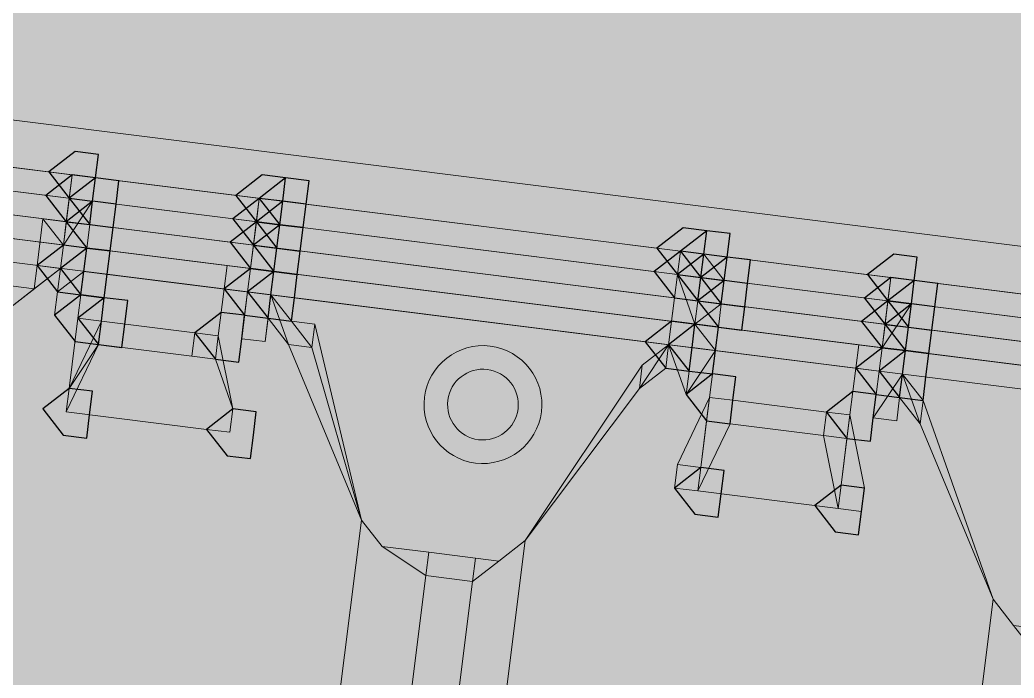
# Model space of a CAD drawing. Header units: metres. Extents: x -4 to 509425, y 7549 to 4732445.
# Drawn here: x 476013.2183 to 476013.5753, y 4719711.1728 to 4719711.4092 of the extents above; entities that cross this region are included whole.
import ezdxf

# ---------------------------------------------------------------- set-up
doc = ezdxf.new("R2010")
doc.units = ezdxf.units.M
doc.header["$LTSCALE"] = 0.01
doc.header["$MEASUREMENT"] = 0
doc.layers.get('0').update_dxf_attribs({"lineweight": 0})
doc.layers.add('_SUBESTACIÓN', color=1, linetype='Continuous')
doc.layers.add('SUBESTACION LA VID', color=253, linetype='Continuous')

# ---------------------------------------------------------------- blocks, each defined once
blk = doc.blocks.new('A$Cfff6051d')
at = {"layer": 'SUBESTACION LA VID', "transparency": 33554687}
h = blk.add_hatch(color=256, dxfattribs=at)
h.dxf.hatch_style = 2
h.paths.add_polyline_path([(476013.24545, 4719711.3525), (476013.2465, 4719711.3609), (476013.2381, 4719711.36195), (476013.22865, 4719711.35461), (476013.23599, 4719711.34515), (476013.24439, 4719711.3441)])
h = blk.add_hatch(color=256, dxfattribs=at)
h.dxf.hatch_style = 2
h.paths.add_polyline_path([(476013.24545, 4719711.3525), (476013.2465, 4719711.3609), (476013.2381, 4719711.36195), (476013.22865, 4719711.35461), (476013.23599, 4719711.34515), (476013.24439, 4719711.3441)])
h = blk.add_hatch(color=256, dxfattribs=at)
h.dxf.hatch_style = 2
h.paths.add_polyline_path([(476013.24545, 4719711.3525), (476013.2465, 4719711.3609), (476013.2381, 4719711.36195), (476013.22865, 4719711.35461), (476013.23599, 4719711.34515), (476013.24439, 4719711.3441)])
h = blk.add_hatch(color=256, dxfattribs=at)
h.dxf.hatch_style = 2
h.paths.add_polyline_path([(476013.24439, 4719711.3441), (476013.24545, 4719711.3525), (476013.23705, 4719711.35355), (476013.22759, 4719711.3462), (476013.23494, 4719711.33675), (476013.24334, 4719711.3357)])
h = blk.add_hatch(color=256, dxfattribs=at)
h.dxf.hatch_style = 2
h.paths.add_polyline_path([(476013.24439, 4719711.3441), (476013.24545, 4719711.3525), (476013.23705, 4719711.35355), (476013.22759, 4719711.3462), (476013.23494, 4719711.33675), (476013.24334, 4719711.3357)])
h = blk.add_hatch(color=256, dxfattribs=at)
h.dxf.hatch_style = 2
h.paths.add_polyline_path([(476013.24439, 4719711.3441), (476013.24545, 4719711.3525), (476013.23705, 4719711.35355), (476013.22759, 4719711.3462), (476013.23494, 4719711.33675), (476013.24334, 4719711.3357)])
h = blk.add_hatch(color=256, dxfattribs=at)
h.dxf.hatch_style = 2
h.paths.add_polyline_path([(476013.25279, 4719711.34305), (476013.25385, 4719711.35145), (476013.24545, 4719711.3525), (476013.23599, 4719711.34515), (476013.24334, 4719711.3357), (476013.25174, 4719711.33465)])
h = blk.add_hatch(color=256, dxfattribs=at)
h.dxf.hatch_style = 2
h.paths.add_polyline_path([(476013.25279, 4719711.34305), (476013.25385, 4719711.35145), (476013.24545, 4719711.3525), (476013.23599, 4719711.34515), (476013.24334, 4719711.3357), (476013.25174, 4719711.33465)])
h = blk.add_hatch(color=256, dxfattribs=at)
h.dxf.hatch_style = 2
h.paths.add_polyline_path([(476013.25279, 4719711.34305), (476013.25385, 4719711.35145), (476013.24545, 4719711.3525), (476013.23599, 4719711.34515), (476013.24334, 4719711.3357), (476013.25174, 4719711.33465)])
h = blk.add_hatch(color=256, dxfattribs=at)
h.dxf.hatch_style = 2
h.paths.add_polyline_path([(476013.31265, 4719711.34408), (476013.3137, 4719711.35248), (476013.3053, 4719711.35353), (476013.29585, 4719711.34618), (476013.30319, 4719711.33673), (476013.31159, 4719711.33567)])
h = blk.add_hatch(color=256, dxfattribs=at)
h.dxf.hatch_style = 2
h.paths.add_polyline_path([(476013.31265, 4719711.34408), (476013.3137, 4719711.35248), (476013.3053, 4719711.35353), (476013.29585, 4719711.34618), (476013.30319, 4719711.33673), (476013.31159, 4719711.33567)])
h = blk.add_hatch(color=256, dxfattribs=at)
h.dxf.hatch_style = 2
h.paths.add_polyline_path([(476013.32105, 4719711.34302), (476013.3221, 4719711.35142), (476013.3137, 4719711.35248), (476013.30425, 4719711.34513), (476013.31159, 4719711.33567), (476013.31999, 4719711.33462)])
h = blk.add_hatch(color=256, dxfattribs=at)
h.dxf.hatch_style = 2
h.paths.add_polyline_path([(476013.25174, 4719711.33465), (476013.25279, 4719711.34305), (476013.24439, 4719711.3441), (476013.23494, 4719711.33675), (476013.24229, 4719711.3273), (476013.25069, 4719711.32625)])
h = blk.add_hatch(color=256, dxfattribs=at)
h.dxf.hatch_style = 2
h.paths.add_polyline_path([(476013.31159, 4719711.33567), (476013.31265, 4719711.34408), (476013.30425, 4719711.34513), (476013.29479, 4719711.33778), (476013.30214, 4719711.32833), (476013.31054, 4719711.32727)])
h = blk.add_hatch(color=256, dxfattribs=at)
h.dxf.hatch_style = 2
h.paths.add_polyline_path([(476013.31159, 4719711.33567), (476013.31265, 4719711.34408), (476013.30425, 4719711.34513), (476013.29479, 4719711.33778), (476013.30214, 4719711.32833), (476013.31054, 4719711.32727)])
h = blk.add_hatch(color=256, dxfattribs=at)
h.dxf.hatch_style = 2
h.paths.add_polyline_path([(476013.31159, 4719711.33567), (476013.31265, 4719711.34408), (476013.30425, 4719711.34513), (476013.29479, 4719711.33778), (476013.30214, 4719711.32833), (476013.31054, 4719711.32727)])
h = blk.add_hatch(color=256, dxfattribs=at)
h.dxf.hatch_style = 2
h.paths.add_polyline_path([(476013.31999, 4719711.33462), (476013.32105, 4719711.34302), (476013.31265, 4719711.34408), (476013.30319, 4719711.33673), (476013.31054, 4719711.32727), (476013.31894, 4719711.32622)])
h = blk.add_hatch(color=256, dxfattribs=at)
h.dxf.hatch_style = 2
h.paths.add_polyline_path([(476013.31999, 4719711.33462), (476013.32105, 4719711.34302), (476013.31265, 4719711.34408), (476013.30319, 4719711.33673), (476013.31054, 4719711.32727), (476013.31894, 4719711.32622)])
h = blk.add_hatch(color=256, dxfattribs=at)
h.dxf.hatch_style = 2
h.paths.add_polyline_path([(476013.31999, 4719711.33462), (476013.32105, 4719711.34302), (476013.31265, 4719711.34408), (476013.30319, 4719711.33673), (476013.31054, 4719711.32727), (476013.31894, 4719711.32622)])
h = blk.add_hatch(color=256, dxfattribs=at)
h.dxf.hatch_style = 2
h.paths.add_polyline_path([(476013.31054, 4719711.32727), (476013.31159, 4719711.33567), (476013.30319, 4719711.33673), (476013.29374, 4719711.32938), (476013.30109, 4719711.31993), (476013.30949, 4719711.31887)])
h = blk.add_hatch(color=256, dxfattribs=at)
h.dxf.hatch_style = 2
h.paths.add_polyline_path([(476013.31894, 4719711.32622), (476013.31999, 4719711.33462), (476013.31159, 4719711.33567), (476013.30214, 4719711.32833), (476013.30949, 4719711.31887), (476013.31789, 4719711.31782)])
h = blk.add_hatch(color=256, dxfattribs=at)
h.dxf.hatch_style = 2
h.paths.add_polyline_path([(476013.46385, 4719711.32512), (476013.46491, 4719711.33352), (476013.45651, 4719711.33457), (476013.44705, 4719711.32722), (476013.4544, 4719711.31777), (476013.4628, 4719711.31672)])
h = blk.add_hatch(color=256, dxfattribs=at)
h.dxf.hatch_style = 2
h.paths.add_polyline_path([(476013.47225, 4719711.32407), (476013.47331, 4719711.33247), (476013.46491, 4719711.33352), (476013.45545, 4719711.32617), (476013.4628, 4719711.31672), (476013.4712, 4719711.31566)])
h = blk.add_hatch(color=256, dxfattribs=at)
h.dxf.hatch_style = 2
h.paths.add_polyline_path([(476013.47225, 4719711.32407), (476013.47331, 4719711.33247), (476013.46491, 4719711.33352), (476013.45545, 4719711.32617), (476013.4628, 4719711.31672), (476013.4712, 4719711.31566)])
h = blk.add_hatch(color=256, dxfattribs=at)
h.dxf.hatch_style = 2
h.paths.add_polyline_path([(476013.24123, 4719711.3189), (476013.24229, 4719711.3273), (476013.23389, 4719711.32835), (476013.22443, 4719711.321), (476013.23178, 4719711.31155), (476013.24018, 4719711.3105)])
h = blk.add_hatch(color=256, dxfattribs=at)
h.dxf.hatch_style = 2
h.paths.add_polyline_path([(476013.24963, 4719711.31785), (476013.25069, 4719711.32625), (476013.24229, 4719711.3273), (476013.23283, 4719711.31995), (476013.24018, 4719711.3105), (476013.24858, 4719711.30945)])
h = blk.add_hatch(color=256, dxfattribs=at)
h.dxf.hatch_style = 2
h.paths.add_polyline_path([(476013.4628, 4719711.31672), (476013.46385, 4719711.32512), (476013.45545, 4719711.32617), (476013.446, 4719711.31882), (476013.45335, 4719711.30937), (476013.46175, 4719711.30832)])
h = blk.add_hatch(color=256, dxfattribs=at)
h.dxf.hatch_style = 2
h.paths.add_polyline_path([(476013.4628, 4719711.31672), (476013.46385, 4719711.32512), (476013.45545, 4719711.32617), (476013.446, 4719711.31882), (476013.45335, 4719711.30937), (476013.46175, 4719711.30832)])
h = blk.add_hatch(color=256, dxfattribs=at)
h.dxf.hatch_style = 2
h.paths.add_polyline_path([(476013.4628, 4719711.31672), (476013.46385, 4719711.32512), (476013.45545, 4719711.32617), (476013.446, 4719711.31882), (476013.45335, 4719711.30937), (476013.46175, 4719711.30832)])
h = blk.add_hatch(color=256, dxfattribs=at)
h.dxf.hatch_style = 2
h.paths.add_polyline_path([(476013.4712, 4719711.31566), (476013.47225, 4719711.32407), (476013.46385, 4719711.32512), (476013.4544, 4719711.31777), (476013.46175, 4719711.30832), (476013.47015, 4719711.30726)])
h = blk.add_hatch(color=256, dxfattribs=at)
h.dxf.hatch_style = 2
h.paths.add_polyline_path([(476013.4712, 4719711.31566), (476013.47225, 4719711.32407), (476013.46385, 4719711.32512), (476013.4544, 4719711.31777), (476013.46175, 4719711.30832), (476013.47015, 4719711.30726)])
h = blk.add_hatch(color=256, dxfattribs=at)
h.dxf.hatch_style = 2
h.paths.add_polyline_path([(476013.4796, 4719711.31461), (476013.48065, 4719711.32301), (476013.47225, 4719711.32407), (476013.4628, 4719711.31672), (476013.47015, 4719711.30726), (476013.47855, 4719711.30621)])
h = blk.add_hatch(color=256, dxfattribs=at)
h.dxf.hatch_style = 2
h.paths.add_polyline_path([(476013.53946, 4719711.31564), (476013.54051, 4719711.32404), (476013.53211, 4719711.32509), (476013.52265, 4719711.31775), (476013.53, 4719711.30829), (476013.53841, 4719711.30724)])
h = blk.add_hatch(color=256, dxfattribs=at)
h.dxf.hatch_style = 2
h.paths.add_polyline_path([(476013.53946, 4719711.31564), (476013.54051, 4719711.32404), (476013.53211, 4719711.32509), (476013.52265, 4719711.31775), (476013.53, 4719711.30829), (476013.53841, 4719711.30724)])
h = blk.add_hatch(color=256, dxfattribs=at)
h.dxf.hatch_style = 2
h.paths.add_polyline_path([(476013.53946, 4719711.31564), (476013.54051, 4719711.32404), (476013.53211, 4719711.32509), (476013.52265, 4719711.31775), (476013.53, 4719711.30829), (476013.53841, 4719711.30724)])
h = blk.add_hatch(color=256, dxfattribs=at)
h.dxf.hatch_style = 2
h.paths.add_polyline_path([(476013.30843, 4719711.31047), (476013.30949, 4719711.31887), (476013.30109, 4719711.31993), (476013.29163, 4719711.31258), (476013.29898, 4719711.30313), (476013.30738, 4719711.30207)])
h = blk.add_hatch(color=256, dxfattribs=at)
h.dxf.hatch_style = 2
h.paths.add_polyline_path([(476013.31683, 4719711.30942), (476013.31789, 4719711.31782), (476013.30949, 4719711.31887), (476013.30003, 4719711.31153), (476013.30738, 4719711.30207), (476013.31578, 4719711.30102)])
h = blk.add_hatch(color=256, dxfattribs=at)
h.dxf.hatch_style = 2
h.paths.add_polyline_path([(476013.47855, 4719711.30621), (476013.4796, 4719711.31461), (476013.4712, 4719711.31566), (476013.46175, 4719711.30832), (476013.46909, 4719711.29886), (476013.47749, 4719711.29781)])
h = blk.add_hatch(color=256, dxfattribs=at)
h.dxf.hatch_style = 2
h.paths.add_polyline_path([(476013.53841, 4719711.30724), (476013.53946, 4719711.31564), (476013.53105, 4719711.31669), (476013.5216, 4719711.30934), (476013.52895, 4719711.29989), (476013.53735, 4719711.29884)])
h = blk.add_hatch(color=256, dxfattribs=at)
h.dxf.hatch_style = 2
h.paths.add_polyline_path([(476013.53841, 4719711.30724), (476013.53946, 4719711.31564), (476013.53105, 4719711.31669), (476013.5216, 4719711.30934), (476013.52895, 4719711.29989), (476013.53735, 4719711.29884)])
h = blk.add_hatch(color=256, dxfattribs=at)
h.dxf.hatch_style = 2
h.paths.add_polyline_path([(476013.53841, 4719711.30724), (476013.53946, 4719711.31564), (476013.53105, 4719711.31669), (476013.5216, 4719711.30934), (476013.52895, 4719711.29989), (476013.53735, 4719711.29884)])
h = blk.add_hatch(color=256, dxfattribs=at)
h.dxf.hatch_style = 2
h.paths.add_polyline_path([(476013.54681, 4719711.30619), (476013.54786, 4719711.31459), (476013.53946, 4719711.31564), (476013.53, 4719711.30829), (476013.53735, 4719711.29884), (476013.54575, 4719711.29779)])
h = blk.add_hatch(color=256, dxfattribs=at)
h.dxf.hatch_style = 2
h.paths.add_polyline_path([(476013.54681, 4719711.30619), (476013.54786, 4719711.31459), (476013.53946, 4719711.31564), (476013.53, 4719711.30829), (476013.53735, 4719711.29884), (476013.54575, 4719711.29779)])
h = blk.add_hatch(color=256, dxfattribs=at)
h.dxf.hatch_style = 2
h.paths.add_polyline_path([(476013.54681, 4719711.30619), (476013.54786, 4719711.31459), (476013.53946, 4719711.31564), (476013.53, 4719711.30829), (476013.53735, 4719711.29884), (476013.54575, 4719711.29779)])
h = blk.add_hatch(color=256, dxfattribs=at)
h.dxf.hatch_style = 2
h.paths.add_polyline_path([(476013.24753, 4719711.30105), (476013.24858, 4719711.30945), (476013.24018, 4719711.3105), (476013.23073, 4719711.30315), (476013.23807, 4719711.2937), (476013.24647, 4719711.29264)])
h = blk.add_hatch(color=256, dxfattribs=at)
h.dxf.hatch_style = 2
h.paths.add_polyline_path([(476013.25593, 4719711.29999), (476013.25698, 4719711.30839), (476013.24858, 4719711.30945), (476013.23913, 4719711.3021), (476013.24647, 4719711.29264), (476013.25487, 4719711.29159)])
h = blk.add_hatch(color=256, dxfattribs=at)
h.dxf.hatch_style = 2
h.paths.add_polyline_path([(476013.53735, 4719711.29884), (476013.53841, 4719711.30724), (476013.53, 4719711.30829), (476013.52055, 4719711.30094), (476013.52789, 4719711.29149), (476013.5363, 4719711.29044)])
h = blk.add_hatch(color=256, dxfattribs=at)
h.dxf.hatch_style = 2
h.paths.add_polyline_path([(476013.29793, 4719711.29473), (476013.29898, 4719711.30313), (476013.29058, 4719711.30418), (476013.28113, 4719711.29683), (476013.28847, 4719711.28738), (476013.29687, 4719711.28632)])
h = blk.add_hatch(color=256, dxfattribs=at)
h.dxf.hatch_style = 2
h.paths.add_polyline_path([(476013.29793, 4719711.29473), (476013.29898, 4719711.30313), (476013.29058, 4719711.30418), (476013.28113, 4719711.29683), (476013.28847, 4719711.28738), (476013.29687, 4719711.28632)])
h = blk.add_hatch(color=256, dxfattribs=at)
h.dxf.hatch_style = 2
h.paths.add_polyline_path([(476013.29793, 4719711.29473), (476013.29898, 4719711.30313), (476013.29058, 4719711.30418), (476013.28113, 4719711.29683), (476013.28847, 4719711.28738), (476013.29687, 4719711.28632)])
h = blk.add_hatch(color=256, dxfattribs=at)
h.dxf.hatch_style = 2
h.paths.add_polyline_path([(476013.54575, 4719711.29779), (476013.54681, 4719711.30619), (476013.53841, 4719711.30724), (476013.52895, 4719711.29989), (476013.5363, 4719711.29044), (476013.5447, 4719711.28939)])
h = blk.add_hatch(color=256, dxfattribs=at)
h.dxf.hatch_style = 2
h.paths.add_polyline_path([(476013.45964, 4719711.29152), (476013.46069, 4719711.29992), (476013.45229, 4719711.30097), (476013.44284, 4719711.29362), (476013.45019, 4719711.28417), (476013.45859, 4719711.28312)])
h = blk.add_hatch(color=256, dxfattribs=at)
h.dxf.hatch_style = 2
h.paths.add_polyline_path([(476013.46804, 4719711.29046), (476013.46909, 4719711.29886), (476013.46069, 4719711.29992), (476013.45124, 4719711.29257), (476013.45859, 4719711.28312), (476013.46699, 4719711.28206)])
h = blk.add_hatch(color=256, dxfattribs=at)
h.dxf.hatch_style = 2
h.paths.add_polyline_path([(476013.53525, 4719711.28204), (476013.5363, 4719711.29044), (476013.52789, 4719711.29149), (476013.51844, 4719711.28414), (476013.52579, 4719711.27469), (476013.53419, 4719711.27364)])
h = blk.add_hatch(color=256, dxfattribs=at)
h.dxf.hatch_style = 2
h.paths.add_polyline_path([(476013.54365, 4719711.28099), (476013.5447, 4719711.28939), (476013.5363, 4719711.29044), (476013.52684, 4719711.28309), (476013.53419, 4719711.27364), (476013.54259, 4719711.27259)])
h = blk.add_hatch(color=256, dxfattribs=at)
h.dxf.hatch_style = 2
h.paths.add_polyline_path([(476013.47434, 4719711.27261), (476013.47539, 4719711.28101), (476013.46699, 4719711.28206), (476013.45754, 4719711.27472), (476013.46488, 4719711.26526), (476013.47328, 4719711.26421)])
h = blk.add_hatch(color=256, dxfattribs=at)
h.dxf.hatch_style = 2
h.paths.add_polyline_path([(476013.47434, 4719711.27261), (476013.47539, 4719711.28101), (476013.46699, 4719711.28206), (476013.45754, 4719711.27472), (476013.46488, 4719711.26526), (476013.47328, 4719711.26421)])
h = blk.add_hatch(color=256, dxfattribs=at)
h.dxf.hatch_style = 2
h.paths.add_polyline_path([(476013.24331, 4719711.26744), (476013.24437, 4719711.27584), (476013.23597, 4719711.2769), (476013.22651, 4719711.26955), (476013.23386, 4719711.2601), (476013.24226, 4719711.25904)])
h = blk.add_hatch(color=256, dxfattribs=at)
h.dxf.hatch_style = 2
h.paths.add_polyline_path([(476013.52474, 4719711.26629), (476013.52579, 4719711.27469), (476013.51739, 4719711.27574), (476013.50794, 4719711.2684), (476013.51528, 4719711.25894), (476013.52368, 4719711.25789)])
h = blk.add_hatch(color=256, dxfattribs=at)
h.dxf.hatch_style = 2
h.paths.add_polyline_path([(476013.52474, 4719711.26629), (476013.52579, 4719711.27469), (476013.51739, 4719711.27574), (476013.50794, 4719711.2684), (476013.51528, 4719711.25894), (476013.52368, 4719711.25789)])
h = blk.add_hatch(color=256, dxfattribs=at)
h.dxf.hatch_style = 2
h.paths.add_polyline_path([(476013.52474, 4719711.26629), (476013.52579, 4719711.27469), (476013.51739, 4719711.27574), (476013.50794, 4719711.2684), (476013.51528, 4719711.25894), (476013.52368, 4719711.25789)])
h = blk.add_hatch(color=256, dxfattribs=at)
h.dxf.hatch_style = 2
h.paths.add_polyline_path([(476013.30211, 4719711.26007), (476013.30317, 4719711.26847), (476013.29477, 4719711.26952), (476013.28531, 4719711.26218), (476013.29266, 4719711.25272), (476013.30106, 4719711.25167)])
h = blk.add_hatch(color=256, dxfattribs=at)
h.dxf.hatch_style = 2
h.paths.add_polyline_path([(476013.47012, 4719711.23901), (476013.47118, 4719711.24741), (476013.46278, 4719711.24846), (476013.45332, 4719711.24111), (476013.46067, 4719711.23166), (476013.46907, 4719711.23061)])
h = blk.add_hatch(color=256, dxfattribs=at)
h.dxf.hatch_style = 2
h.paths.add_polyline_path([(476013.52052, 4719711.23269), (476013.52158, 4719711.24109), (476013.51318, 4719711.24214), (476013.50372, 4719711.2348), (476013.51107, 4719711.22534), (476013.51947, 4719711.22429)])
at = {"layer": 'SUBESTACION LA VID', "lineweight": 15}
for p, q in [((476014.4488, 4719711.2187), (476013.00394, 4719711.39984)), ((476013.08584, 4719711.37251), (476013.74947, 4719711.28931)), ((476012.99973, 4719711.36624), (476014.44459, 4719711.1851)), ((476013.74631, 4719711.26411), (476013.03228, 4719711.35363)), ((476013.23705, 4719711.35355), (476013.23705, 4719711.35355)), ((476013.51844, 4719711.28414), (476013.03123, 4719711.34523)), ((476013.24439, 4719711.3441), (476013.24439, 4719711.3441)), ((476013.31265, 4719711.34408), (476013.31265, 4719711.34408)), ((476013.22654, 4719711.3378), (476013.23389, 4719711.32835)), ((476013.31159, 4719711.33567), (476013.31159, 4719711.33567)), ((476013.46385, 4719711.32512), (476013.46385, 4719711.32512)), ((476013.46385, 4719711.32512), (476013.46385, 4719711.32512)), ((476013.23283, 4719711.31995), (476013.23283, 4719711.31995)), ((476013.24123, 4719711.3189), (476013.74525, 4719711.25571)), ((476013.53105, 4719711.31669), (476013.53105, 4719711.31669)), ((476013.45335, 4719711.30937), (476013.45229, 4719711.30097)), ((476013.53841, 4719711.30724), (476013.52789, 4719711.29149)), ((476013.24647, 4719711.29264), (476013.23491, 4719711.2685)), ((476013.45124, 4719711.29257), (476013.45124, 4719711.29257)), ((476013.51844, 4719711.28414), (476013.52789, 4719711.29149)), ((476013.46594, 4719711.27366), (476013.47434, 4719711.27261)), ((476013.23491, 4719711.2685), (476013.28531, 4719711.26218)), ((476013.29371, 4719711.26112), (476013.28531, 4719711.26218)), ((476013.47328, 4719711.26421), (476013.46172, 4719711.24006)), ((476013.51212, 4719711.23374), (476013.50688, 4719711.26)), ((476013.46172, 4719711.24006), (476013.51212, 4719711.23374)), ((476013.26935, 4719710.65838), (476013.34096, 4719711.22961)), ((476013.33657, 4719710.71821), (476013.39976, 4719711.22223)), ((476013.51616, 4719710.78955), (476013.56777, 4719711.20117))]:
    blk.add_line(p, q, dxfattribs=at)
for points in [[(476013.00183, 4719711.38304), (476012.99867, 4719711.35784), (476014.44353, 4719711.1767), (476014.44669, 4719711.2019)], [(476013.00183, 4719711.38304), (476014.44669, 4719711.2019), (476013.00183, 4719711.38304), (476014.44669, 4719711.2019)], [(476013.00078, 4719711.37464), (476014.42044, 4719711.19666), (476014.42673, 4719711.17881)], [(476013.00078, 4719711.37464), (476013.74841, 4719711.28091), (476013.00078, 4719711.37464)], [(476013.76521, 4719711.2788), (476014.44564, 4719711.1935), (476013.00078, 4719711.37464)], [(476013.68016, 4719711.28093), (476012.99973, 4719711.36624), (476013.74736, 4719711.27251)], [(476013.23705, 4719711.35355), (476013.23389, 4719711.32835), (476013.23705, 4719711.35355)], [(476013.23389, 4719711.32835), (476013.24439, 4719711.3441), (476013.24545, 4719711.3525), (476013.24439, 4719711.3441), (476013.24334, 4719711.3357), (476013.24229, 4719711.3273)], [(476013.23599, 4719711.34515), (476013.23705, 4719711.35355), (476013.23599, 4719711.34515)], [(476013.24545, 4719711.3525), (476013.23705, 4719711.35355), (476013.24545, 4719711.3525)], [(476013.23599, 4719711.34515), (476013.23389, 4719711.32835), (476013.23283, 4719711.31995)], [(476013.23599, 4719711.34515), (476013.23494, 4719711.33675), (476013.23389, 4719711.32835), (476013.23494, 4719711.33675), (476013.23599, 4719711.34515)], [(476013.24439, 4719711.3441), (476013.24334, 4719711.3357), (476013.24229, 4719711.3273), (476013.24334, 4719711.3357), (476013.24229, 4719711.3273)], [(476013.30425, 4719711.34513), (476013.30109, 4719711.31993), (476013.30949, 4719711.31887), (476013.31265, 4719711.34408)], [(476013.30319, 4719711.33673), (476013.30425, 4719711.34513), (476013.30319, 4719711.33673)], [(476013.31265, 4719711.34408), (476013.30425, 4719711.34513), (476013.31265, 4719711.34408)], [(476013.30949, 4719711.31887), (476013.31159, 4719711.33567), (476013.31265, 4719711.34408), (476013.31159, 4719711.33567), (476013.31054, 4719711.32727), (476013.30949, 4719711.31887)], [(476013.23494, 4719711.33675), (476013.22654, 4719711.3378), (476013.22443, 4719711.321), (476013.23283, 4719711.31995), (476013.23389, 4719711.32835)], [(476013.30319, 4719711.33673), (476013.30109, 4719711.31993), (476013.30003, 4719711.31153)], [(476013.30319, 4719711.33673), (476013.30214, 4719711.32833), (476013.30109, 4719711.31993), (476013.30214, 4719711.32833), (476013.30319, 4719711.33673)], [(476013.31159, 4719711.33567), (476013.31054, 4719711.32727), (476013.30843, 4719711.31047), (476013.31578, 4719711.30102), (476013.32418, 4719711.29997)], [(476013.23389, 4719711.32835), (476013.23283, 4719711.31995), (476013.23073, 4719711.30315)], [(476013.23073, 4719711.30315), (476013.23283, 4719711.31995), (476013.23389, 4719711.32835), (476013.23283, 4719711.31995)], [(476013.23913, 4719711.3021), (476013.24123, 4719711.3189), (476013.24229, 4719711.3273), (476013.24123, 4719711.3189), (476013.24229, 4719711.3273), (476013.24123, 4719711.3189)], [(476013.29793, 4719711.29473), (476013.29898, 4719711.30313), (476013.29793, 4719711.29473), (476013.30633, 4719711.29367), (476013.29793, 4719711.29473), (476013.30003, 4719711.31153), (476013.29163, 4719711.31258), (476013.30003, 4719711.31153), (476013.29163, 4719711.31258), (476013.29269, 4719711.32098), (476013.30109, 4719711.31993), (476013.30214, 4719711.32833), (476013.30109, 4719711.31993)], [(476013.36511, 4719711.21804), (476013.34831, 4719711.22015), (476013.34096, 4719711.22961), (476013.32313, 4719711.29157), (476013.31578, 4719711.30102), (476013.30843, 4719711.31047), (476013.30949, 4719711.31887), (476013.31054, 4719711.32727), (476013.30949, 4719711.31887)], [(476013.4544, 4719711.31777), (476013.45545, 4719711.32617), (476013.46385, 4719711.32512), (476013.45545, 4719711.32617), (476013.4544, 4719711.31777)], [(476013.46069, 4719711.29992), (476013.4628, 4719711.31672), (476013.4712, 4719711.31566), (476013.46385, 4719711.32512), (476013.4628, 4719711.31672), (476013.46175, 4719711.30832), (476013.46069, 4719711.29992)], [(476013.46385, 4719711.32512), (476013.46069, 4719711.29992), (476013.46385, 4719711.32512)], [(476013.1551, 4719711.24437), (476013.1719, 4719711.24227), (476013.18135, 4719711.24962), (476013.21392, 4719711.30526), (476013.23283, 4719711.31995), (476013.23178, 4719711.31155), (476013.23283, 4719711.31995), (476013.21392, 4719711.30526), (476013.18135, 4719711.24962), (476013.17295, 4719711.25067), (476013.21498, 4719711.31366), (476013.22338, 4719711.3126), (476013.22443, 4719711.321), (476013.23283, 4719711.31995), (476013.22338, 4719711.3126), (476013.21392, 4719711.30526), (476013.21498, 4719711.31366)], [(476013.23283, 4719711.31995), (476013.23073, 4719711.30315), (476013.23283, 4719711.31995), (476013.23178, 4719711.31155), (476013.24123, 4719711.3189)], [(476013.24123, 4719711.3189), (476013.23913, 4719711.3021), (476013.23597, 4719711.2769), (476013.24753, 4719711.30105), (476013.24647, 4719711.29264), (476013.23597, 4719711.2769), (476013.23491, 4719711.2685), (476013.23597, 4719711.2769)], [(476013.29163, 4719711.31258), (476013.30003, 4719711.31153), (476013.30109, 4719711.31993)], [(476013.29793, 4719711.29473), (476013.30003, 4719711.31153), (476013.30109, 4719711.31993)], [(476013.30109, 4719711.31993), (476013.30003, 4719711.31153), (476013.30109, 4719711.31993)], [(476013.30633, 4719711.29367), (476013.30843, 4719711.31047), (476013.30949, 4719711.31887), (476013.30843, 4719711.31047)], [(476013.4544, 4719711.31777), (476013.45335, 4719711.30937), (476013.45229, 4719711.30097), (476013.45335, 4719711.30937), (476013.4544, 4719711.31777)], [(476013.4544, 4719711.31777), (476013.46069, 4719711.29992), (476013.45964, 4719711.29152)], [(476013.4712, 4719711.31566), (476013.47015, 4719711.30726), (476013.46909, 4719711.29886), (476013.46069, 4719711.29992), (476013.47015, 4719711.30726), (476013.46069, 4719711.29992)], [(476013.4712, 4719711.31566), (476013.4628, 4719711.31672), (476013.4712, 4719711.31566)], [(476013.53105, 4719711.31669), (476013.52789, 4719711.29149), (476013.53105, 4719711.31669)], [(476013.53, 4719711.30829), (476013.53105, 4719711.31669), (476013.53, 4719711.30829)], [(476013.53946, 4719711.31564), (476013.53105, 4719711.31669), (476013.53946, 4719711.31564)], [(476013.53841, 4719711.30724), (476013.53946, 4719711.31564), (476013.53841, 4719711.30724), (476013.53735, 4719711.29884), (476013.5363, 4719711.29044)], [(476013.28113, 4719711.29683), (476013.28953, 4719711.29578), (476013.29163, 4719711.31258)], [(476013.30003, 4719711.31153), (476013.29898, 4719711.30313), (476013.30003, 4719711.31153), (476013.30843, 4719711.31047), (476013.30633, 4719711.29367), (476013.30843, 4719711.31047)], [(476013.36405, 4719711.20964), (476013.34831, 4719711.22015), (476013.34096, 4719711.22961), (476013.31473, 4719711.29262), (476013.30738, 4719711.30207), (476013.30843, 4719711.31047), (476013.30738, 4719711.30207), (476013.30633, 4719711.29367)], [(476013.30843, 4719711.31047), (476013.31473, 4719711.29262), (476013.30843, 4719711.31047)], [(476013.45335, 4719711.30937), (476013.45124, 4719711.29257), (476013.45229, 4719711.30097)], [(476013.53, 4719711.30829), (476013.52789, 4719711.29149), (476013.52684, 4719711.28309)], [(476013.53, 4719711.30829), (476013.52895, 4719711.29989), (476013.52789, 4719711.29149), (476013.52895, 4719711.29989), (476013.53, 4719711.30829)], [(476013.53841, 4719711.30724), (476013.53735, 4719711.29884), (476013.53525, 4719711.28204), (476013.54259, 4719711.27259)], [(476013.23913, 4719711.3021), (476013.24753, 4719711.30105), (476013.28113, 4719711.29683), (476013.28953, 4719711.29578), (476013.28847, 4719711.28738), (476013.29477, 4719711.26952), (476013.28953, 4719711.29578), (476013.29477, 4719711.26952)], [(476013.24753, 4719711.30105), (476013.23913, 4719711.3021), (476013.24753, 4719711.30105)], [(476013.28007, 4719711.28843), (476013.24647, 4719711.29264), (476013.24753, 4719711.30105), (476013.28113, 4719711.29683), (476013.28007, 4719711.28843)], [(476013.34096, 4719711.22961), (476013.31473, 4719711.29262), (476013.32313, 4719711.29157), (476013.32418, 4719711.29997), (476013.34096, 4719711.22961), (476013.34831, 4719711.22015), (476013.36511, 4719711.21804)], [(476013.46069, 4719711.29992), (476013.45964, 4719711.29152), (476013.45754, 4719711.27472)], [(476013.45754, 4719711.27472), (476013.45964, 4719711.29152), (476013.46069, 4719711.29992), (476013.45964, 4719711.29152)], [(476013.45754, 4719711.27472), (476013.46804, 4719711.29046), (476013.45964, 4719711.29152), (476013.46804, 4719711.29046), (476013.46909, 4719711.29886), (476013.46804, 4719711.29046), (476013.46069, 4719711.29992), (476013.45964, 4719711.29152), (476013.46804, 4719711.29046)], [(476013.52789, 4719711.29149), (476013.52895, 4719711.29989), (476013.52789, 4719711.29149), (476013.51949, 4719711.29254), (476013.51844, 4719711.28414)], [(476013.58351, 4719711.19066), (476013.57511, 4719711.19172), (476013.56777, 4719711.20117), (476013.54154, 4719711.26419), (476013.54259, 4719711.27259), (476013.53525, 4719711.28204), (476013.5363, 4719711.29044), (476013.53735, 4719711.29884), (476013.5363, 4719711.29044)], [(476013.28007, 4719711.28843), (476013.28847, 4719711.28738), (476013.28007, 4719711.28843), (476013.24647, 4719711.29264)], [(476013.38191, 4719711.21594), (476013.36511, 4719711.21804), (476013.38191, 4719711.21594), (476013.39031, 4719711.21488), (476013.39976, 4719711.22223), (476013.44074, 4719711.27682), (476013.45124, 4719711.29257), (476013.45019, 4719711.28417), (476013.45124, 4719711.29257), (476013.44074, 4719711.27682), (476013.39976, 4719711.22223), (476013.44179, 4719711.28522), (476013.45124, 4719711.29257), (476013.45019, 4719711.28417), (476013.44074, 4719711.27682), (476013.44179, 4719711.28522)], [(476013.45124, 4719711.29257), (476013.45754, 4719711.27472), (476013.45964, 4719711.29152), (476013.45859, 4719711.28312), (476013.45964, 4719711.29152)], [(476013.46804, 4719711.29046), (476013.46594, 4719711.27366), (476013.45438, 4719711.24951), (476013.46278, 4719711.24846), (476013.46594, 4719711.27366), (476013.46488, 4719711.26526), (476013.46278, 4719711.24846), (476013.46172, 4719711.24006), (476013.45332, 4719711.24111), (476013.45438, 4719711.24951)], [(476013.52789, 4719711.29149), (476013.52684, 4719711.28309), (476013.51844, 4719711.28414), (476013.52789, 4719711.29149)], [(476013.52474, 4719711.26629), (476013.52684, 4719711.28309), (476013.52789, 4719711.29149), (476013.52684, 4719711.28309)], [(476013.52474, 4719711.26629), (476013.52684, 4719711.28309), (476013.52789, 4719711.29149)], [(476013.51844, 4719711.28414), (476013.52684, 4719711.28309), (476013.51844, 4719711.28414), (476013.51634, 4719711.26734), (476013.50794, 4719711.2684)], [(476013.51844, 4719711.28414), (476013.52684, 4719711.28309), (476013.52474, 4719711.26629), (476013.53314, 4719711.26524), (476013.52474, 4719711.26629), (476013.52579, 4719711.27469), (476013.52474, 4719711.26629)], [(476013.52684, 4719711.28309), (476013.52579, 4719711.27469), (476013.52684, 4719711.28309), (476013.52474, 4719711.26629), (476013.53525, 4719711.28204)], [(476013.58246, 4719711.18226), (476013.57511, 4719711.19172), (476013.56777, 4719711.20117), (476013.54154, 4719711.26419), (476013.53419, 4719711.27364), (476013.53525, 4719711.28204), (476013.53419, 4719711.27364), (476013.53314, 4719711.26524)], [(476013.53525, 4719711.28204), (476013.54154, 4719711.26419), (476013.53525, 4719711.28204)], [(476013.46594, 4719711.27366), (476013.47434, 4719711.27261), (476013.50794, 4719711.2684), (476013.51634, 4719711.26734), (476013.51528, 4719711.25894), (476013.51318, 4719711.24214), (476013.51634, 4719711.26734), (476013.52158, 4719711.24109)], [(476013.50688, 4719711.26), (476013.47328, 4719711.26421), (476013.47434, 4719711.27261), (476013.50794, 4719711.2684), (476013.50688, 4719711.26)], [(476013.56777, 4719711.20117), (476013.54154, 4719711.26419), (476013.54259, 4719711.27259), (476013.56777, 4719711.20117), (476013.57511, 4719711.19172), (476013.58351, 4719711.19066)], [(476013.29477, 4719711.26952), (476013.29371, 4719711.26112), (476013.29477, 4719711.26952)], [(476013.50688, 4719711.26), (476013.51528, 4719711.25894), (476013.50688, 4719711.26), (476013.47328, 4719711.26421), (476013.46488, 4719711.26526), (476013.47328, 4719711.26421)], [(476013.51212, 4719711.23374), (476013.51318, 4719711.24214), (476013.52158, 4719711.24109), (476013.52052, 4719711.23269), (476013.51212, 4719711.23374)], [(476013.36511, 4719711.21804), (476013.36405, 4719711.20964), (476013.34831, 4719711.22015), (476013.34096, 4719711.22961), (476013.34831, 4719711.22015), (476013.36511, 4719711.21804)], [(476013.39976, 4719711.22223), (476013.39031, 4719711.21488), (476013.38085, 4719711.20754), (476013.38191, 4719711.21594), (476013.39031, 4719711.21488), (476013.39976, 4719711.22223)], [(476013.39976, 4719711.22223), (476013.39031, 4719711.21488), (476013.38191, 4719711.21594)], [(476013.30297, 4719710.72243), (476013.31977, 4719710.72032), (476013.38085, 4719711.20754), (476013.36405, 4719711.20964), (476013.30297, 4719710.72243)], [(476013.58351, 4719711.19066), (476013.58246, 4719711.18226), (476013.57511, 4719711.19172), (476013.56777, 4719711.20117), (476013.57511, 4719711.19172), (476013.58351, 4719711.19066)]]:
    blk.add_lwpolyline(points, dxfattribs=at)
at = {"layer": 'SUBESTACION LA VID'}
for points in [[(476013.24545, 4719711.3525), (476013.2465, 4719711.3609), (476013.2381, 4719711.36195), (476013.22865, 4719711.35461), (476013.23599, 4719711.34515), (476013.24439, 4719711.3441)], [(476013.24545, 4719711.3525), (476013.2465, 4719711.3609), (476013.2381, 4719711.36195), (476013.22865, 4719711.35461), (476013.23599, 4719711.34515), (476013.24439, 4719711.3441)], [(476013.24545, 4719711.3525), (476013.2465, 4719711.3609), (476013.2381, 4719711.36195), (476013.22865, 4719711.35461), (476013.23599, 4719711.34515), (476013.24439, 4719711.3441)], [(476013.24439, 4719711.3441), (476013.24545, 4719711.3525), (476013.23705, 4719711.35355), (476013.22759, 4719711.3462), (476013.23494, 4719711.33675), (476013.24334, 4719711.3357)], [(476013.24439, 4719711.3441), (476013.24545, 4719711.3525), (476013.23705, 4719711.35355), (476013.22759, 4719711.3462), (476013.23494, 4719711.33675), (476013.24334, 4719711.3357)], [(476013.24439, 4719711.3441), (476013.24545, 4719711.3525), (476013.23705, 4719711.35355), (476013.22759, 4719711.3462), (476013.23494, 4719711.33675), (476013.24334, 4719711.3357)], [(476013.25279, 4719711.34305), (476013.25385, 4719711.35145), (476013.24545, 4719711.3525), (476013.23599, 4719711.34515), (476013.24334, 4719711.3357), (476013.25174, 4719711.33465)], [(476013.25279, 4719711.34305), (476013.25385, 4719711.35145), (476013.24545, 4719711.3525), (476013.23599, 4719711.34515), (476013.24334, 4719711.3357), (476013.25174, 4719711.33465)], [(476013.25279, 4719711.34305), (476013.25385, 4719711.35145), (476013.24545, 4719711.3525), (476013.23599, 4719711.34515), (476013.24334, 4719711.3357), (476013.25174, 4719711.33465)], [(476013.31265, 4719711.34408), (476013.3137, 4719711.35248), (476013.3053, 4719711.35353), (476013.29585, 4719711.34618), (476013.30319, 4719711.33673), (476013.31159, 4719711.33567)], [(476013.31265, 4719711.34408), (476013.3137, 4719711.35248), (476013.3053, 4719711.35353), (476013.29585, 4719711.34618), (476013.30319, 4719711.33673), (476013.31159, 4719711.33567)], [(476013.32105, 4719711.34302), (476013.3221, 4719711.35142), (476013.3137, 4719711.35248), (476013.30425, 4719711.34513), (476013.31159, 4719711.33567), (476013.31999, 4719711.33462)], [(476013.25174, 4719711.33465), (476013.25279, 4719711.34305), (476013.24439, 4719711.3441), (476013.23494, 4719711.33675), (476013.24229, 4719711.3273), (476013.25069, 4719711.32625)], [(476013.31159, 4719711.33567), (476013.31265, 4719711.34408), (476013.30425, 4719711.34513), (476013.29479, 4719711.33778), (476013.30214, 4719711.32833), (476013.31054, 4719711.32727)], [(476013.31159, 4719711.33567), (476013.31265, 4719711.34408), (476013.30425, 4719711.34513), (476013.29479, 4719711.33778), (476013.30214, 4719711.32833), (476013.31054, 4719711.32727)], [(476013.31159, 4719711.33567), (476013.31265, 4719711.34408), (476013.30425, 4719711.34513), (476013.29479, 4719711.33778), (476013.30214, 4719711.32833), (476013.31054, 4719711.32727)], [(476013.31999, 4719711.33462), (476013.32105, 4719711.34302), (476013.31265, 4719711.34408), (476013.30319, 4719711.33673), (476013.31054, 4719711.32727), (476013.31894, 4719711.32622)], [(476013.31999, 4719711.33462), (476013.32105, 4719711.34302), (476013.31265, 4719711.34408), (476013.30319, 4719711.33673), (476013.31054, 4719711.32727), (476013.31894, 4719711.32622)], [(476013.31999, 4719711.33462), (476013.32105, 4719711.34302), (476013.31265, 4719711.34408), (476013.30319, 4719711.33673), (476013.31054, 4719711.32727), (476013.31894, 4719711.32622)], [(476013.31054, 4719711.32727), (476013.31159, 4719711.33567), (476013.30319, 4719711.33673), (476013.29374, 4719711.32938), (476013.30109, 4719711.31993), (476013.30949, 4719711.31887)], [(476013.31894, 4719711.32622), (476013.31999, 4719711.33462), (476013.31159, 4719711.33567), (476013.30214, 4719711.32833), (476013.30949, 4719711.31887), (476013.31789, 4719711.31782)], [(476013.46385, 4719711.32512), (476013.46491, 4719711.33352), (476013.45651, 4719711.33457), (476013.44705, 4719711.32722), (476013.4544, 4719711.31777), (476013.4628, 4719711.31672)], [(476013.47225, 4719711.32407), (476013.47331, 4719711.33247), (476013.46491, 4719711.33352), (476013.45545, 4719711.32617), (476013.4628, 4719711.31672), (476013.4712, 4719711.31566)], [(476013.47225, 4719711.32407), (476013.47331, 4719711.33247), (476013.46491, 4719711.33352), (476013.45545, 4719711.32617), (476013.4628, 4719711.31672), (476013.4712, 4719711.31566)], [(476013.24123, 4719711.3189), (476013.24229, 4719711.3273), (476013.23389, 4719711.32835), (476013.22443, 4719711.321), (476013.23178, 4719711.31155), (476013.24018, 4719711.3105)], [(476013.24963, 4719711.31785), (476013.25069, 4719711.32625), (476013.24229, 4719711.3273), (476013.23283, 4719711.31995), (476013.24018, 4719711.3105), (476013.24858, 4719711.30945)], [(476013.4628, 4719711.31672), (476013.46385, 4719711.32512), (476013.45545, 4719711.32617), (476013.446, 4719711.31882), (476013.45335, 4719711.30937), (476013.46175, 4719711.30832)], [(476013.4628, 4719711.31672), (476013.46385, 4719711.32512), (476013.45545, 4719711.32617), (476013.446, 4719711.31882), (476013.45335, 4719711.30937), (476013.46175, 4719711.30832)], [(476013.4628, 4719711.31672), (476013.46385, 4719711.32512), (476013.45545, 4719711.32617), (476013.446, 4719711.31882), (476013.45335, 4719711.30937), (476013.46175, 4719711.30832)], [(476013.4712, 4719711.31566), (476013.47225, 4719711.32407), (476013.46385, 4719711.32512), (476013.4544, 4719711.31777), (476013.46175, 4719711.30832), (476013.47015, 4719711.30726)], [(476013.4712, 4719711.31566), (476013.47225, 4719711.32407), (476013.46385, 4719711.32512), (476013.4544, 4719711.31777), (476013.46175, 4719711.30832), (476013.47015, 4719711.30726)], [(476013.4796, 4719711.31461), (476013.48065, 4719711.32301), (476013.47225, 4719711.32407), (476013.4628, 4719711.31672), (476013.47015, 4719711.30726), (476013.47855, 4719711.30621)], [(476013.53946, 4719711.31564), (476013.54051, 4719711.32404), (476013.53211, 4719711.32509), (476013.52265, 4719711.31775), (476013.53, 4719711.30829), (476013.53841, 4719711.30724)], [(476013.53946, 4719711.31564), (476013.54051, 4719711.32404), (476013.53211, 4719711.32509), (476013.52265, 4719711.31775), (476013.53, 4719711.30829), (476013.53841, 4719711.30724)], [(476013.53946, 4719711.31564), (476013.54051, 4719711.32404), (476013.53211, 4719711.32509), (476013.52265, 4719711.31775), (476013.53, 4719711.30829), (476013.53841, 4719711.30724)], [(476013.30843, 4719711.31047), (476013.30949, 4719711.31887), (476013.30109, 4719711.31993), (476013.29163, 4719711.31258), (476013.29898, 4719711.30313), (476013.30738, 4719711.30207)], [(476013.31683, 4719711.30942), (476013.31789, 4719711.31782), (476013.30949, 4719711.31887), (476013.30003, 4719711.31153), (476013.30738, 4719711.30207), (476013.31578, 4719711.30102)], [(476013.47855, 4719711.30621), (476013.4796, 4719711.31461), (476013.4712, 4719711.31566), (476013.46175, 4719711.30832), (476013.46909, 4719711.29886), (476013.47749, 4719711.29781)], [(476013.53841, 4719711.30724), (476013.53946, 4719711.31564), (476013.53105, 4719711.31669), (476013.5216, 4719711.30934), (476013.52895, 4719711.29989), (476013.53735, 4719711.29884)], [(476013.53841, 4719711.30724), (476013.53946, 4719711.31564), (476013.53105, 4719711.31669), (476013.5216, 4719711.30934), (476013.52895, 4719711.29989), (476013.53735, 4719711.29884)], [(476013.53841, 4719711.30724), (476013.53946, 4719711.31564), (476013.53105, 4719711.31669), (476013.5216, 4719711.30934), (476013.52895, 4719711.29989), (476013.53735, 4719711.29884)], [(476013.54681, 4719711.30619), (476013.54786, 4719711.31459), (476013.53946, 4719711.31564), (476013.53, 4719711.30829), (476013.53735, 4719711.29884), (476013.54575, 4719711.29779)], [(476013.54681, 4719711.30619), (476013.54786, 4719711.31459), (476013.53946, 4719711.31564), (476013.53, 4719711.30829), (476013.53735, 4719711.29884), (476013.54575, 4719711.29779)], [(476013.54681, 4719711.30619), (476013.54786, 4719711.31459), (476013.53946, 4719711.31564), (476013.53, 4719711.30829), (476013.53735, 4719711.29884), (476013.54575, 4719711.29779)], [(476013.24753, 4719711.30105), (476013.24858, 4719711.30945), (476013.24018, 4719711.3105), (476013.23073, 4719711.30315), (476013.23807, 4719711.2937), (476013.24647, 4719711.29264)], [(476013.25593, 4719711.29999), (476013.25698, 4719711.30839), (476013.24858, 4719711.30945), (476013.23913, 4719711.3021), (476013.24647, 4719711.29264), (476013.25487, 4719711.29159)], [(476013.53735, 4719711.29884), (476013.53841, 4719711.30724), (476013.53, 4719711.30829), (476013.52055, 4719711.30094), (476013.52789, 4719711.29149), (476013.5363, 4719711.29044)], [(476013.29793, 4719711.29473), (476013.29898, 4719711.30313), (476013.29058, 4719711.30418), (476013.28113, 4719711.29683), (476013.28847, 4719711.28738), (476013.29687, 4719711.28632)], [(476013.29793, 4719711.29473), (476013.29898, 4719711.30313), (476013.29058, 4719711.30418), (476013.28113, 4719711.29683), (476013.28847, 4719711.28738), (476013.29687, 4719711.28632)], [(476013.29793, 4719711.29473), (476013.29898, 4719711.30313), (476013.29058, 4719711.30418), (476013.28113, 4719711.29683), (476013.28847, 4719711.28738), (476013.29687, 4719711.28632)], [(476013.54575, 4719711.29779), (476013.54681, 4719711.30619), (476013.53841, 4719711.30724), (476013.52895, 4719711.29989), (476013.5363, 4719711.29044), (476013.5447, 4719711.28939)], [(476013.45964, 4719711.29152), (476013.46069, 4719711.29992), (476013.45229, 4719711.30097), (476013.44284, 4719711.29362), (476013.45019, 4719711.28417), (476013.45859, 4719711.28312)], [(476013.46804, 4719711.29046), (476013.46909, 4719711.29886), (476013.46069, 4719711.29992), (476013.45124, 4719711.29257), (476013.45859, 4719711.28312), (476013.46699, 4719711.28206)], [(476013.53525, 4719711.28204), (476013.5363, 4719711.29044), (476013.52789, 4719711.29149), (476013.51844, 4719711.28414), (476013.52579, 4719711.27469), (476013.53419, 4719711.27364)], [(476013.54365, 4719711.28099), (476013.5447, 4719711.28939), (476013.5363, 4719711.29044), (476013.52684, 4719711.28309), (476013.53419, 4719711.27364), (476013.54259, 4719711.27259)], [(476013.47434, 4719711.27261), (476013.47539, 4719711.28101), (476013.46699, 4719711.28206), (476013.45754, 4719711.27472), (476013.46488, 4719711.26526), (476013.47328, 4719711.26421)], [(476013.47434, 4719711.27261), (476013.47539, 4719711.28101), (476013.46699, 4719711.28206), (476013.45754, 4719711.27472), (476013.46488, 4719711.26526), (476013.47328, 4719711.26421)], [(476013.24331, 4719711.26744), (476013.24437, 4719711.27584), (476013.23597, 4719711.2769), (476013.22651, 4719711.26955), (476013.23386, 4719711.2601), (476013.24226, 4719711.25904)], [(476013.52474, 4719711.26629), (476013.52579, 4719711.27469), (476013.51739, 4719711.27574), (476013.50794, 4719711.2684), (476013.51528, 4719711.25894), (476013.52368, 4719711.25789)], [(476013.52474, 4719711.26629), (476013.52579, 4719711.27469), (476013.51739, 4719711.27574), (476013.50794, 4719711.2684), (476013.51528, 4719711.25894), (476013.52368, 4719711.25789)], [(476013.52474, 4719711.26629), (476013.52579, 4719711.27469), (476013.51739, 4719711.27574), (476013.50794, 4719711.2684), (476013.51528, 4719711.25894), (476013.52368, 4719711.25789)], [(476013.30211, 4719711.26007), (476013.30317, 4719711.26847), (476013.29477, 4719711.26952), (476013.28531, 4719711.26218), (476013.29266, 4719711.25272), (476013.30106, 4719711.25167)], [(476013.47012, 4719711.23901), (476013.47118, 4719711.24741), (476013.46278, 4719711.24846), (476013.45332, 4719711.24111), (476013.46067, 4719711.23166), (476013.46907, 4719711.23061)], [(476013.52052, 4719711.23269), (476013.52158, 4719711.24109), (476013.51318, 4719711.24214), (476013.50372, 4719711.2348), (476013.51107, 4719711.22534), (476013.51947, 4719711.22429)]]:
    blk.add_lwpolyline(points, close=True, dxfattribs=at)
at = {"layer": 'SUBESTACION LA VID', "lineweight": 0}
for points in [[(476013.24545, 4719711.3525), (476013.2465, 4719711.3609), (476013.2381, 4719711.36195), (476013.22865, 4719711.35461), (476013.23599, 4719711.34515), (476013.24439, 4719711.3441)], [(476013.24545, 4719711.3525), (476013.2465, 4719711.3609), (476013.2381, 4719711.36195), (476013.22865, 4719711.35461), (476013.23599, 4719711.34515), (476013.24439, 4719711.3441)], [(476013.24545, 4719711.3525), (476013.2465, 4719711.3609), (476013.2381, 4719711.36195), (476013.22865, 4719711.35461), (476013.23599, 4719711.34515), (476013.24439, 4719711.3441)], [(476013.24439, 4719711.3441), (476013.24545, 4719711.3525), (476013.23705, 4719711.35355), (476013.22759, 4719711.3462), (476013.23494, 4719711.33675), (476013.24334, 4719711.3357)], [(476013.24439, 4719711.3441), (476013.24545, 4719711.3525), (476013.23705, 4719711.35355), (476013.22759, 4719711.3462), (476013.23494, 4719711.33675), (476013.24334, 4719711.3357)], [(476013.24439, 4719711.3441), (476013.24545, 4719711.3525), (476013.23705, 4719711.35355), (476013.22759, 4719711.3462), (476013.23494, 4719711.33675), (476013.24334, 4719711.3357)], [(476013.25279, 4719711.34305), (476013.25385, 4719711.35145), (476013.24545, 4719711.3525), (476013.23599, 4719711.34515), (476013.24334, 4719711.3357), (476013.25174, 4719711.33465)], [(476013.25279, 4719711.34305), (476013.25385, 4719711.35145), (476013.24545, 4719711.3525), (476013.23599, 4719711.34515), (476013.24334, 4719711.3357), (476013.25174, 4719711.33465)], [(476013.25279, 4719711.34305), (476013.25385, 4719711.35145), (476013.24545, 4719711.3525), (476013.23599, 4719711.34515), (476013.24334, 4719711.3357), (476013.25174, 4719711.33465)], [(476013.31265, 4719711.34408), (476013.3137, 4719711.35248), (476013.3053, 4719711.35353), (476013.29585, 4719711.34618), (476013.30319, 4719711.33673), (476013.31159, 4719711.33567)], [(476013.31265, 4719711.34408), (476013.3137, 4719711.35248), (476013.3053, 4719711.35353), (476013.29585, 4719711.34618), (476013.30319, 4719711.33673), (476013.31159, 4719711.33567)], [(476013.32105, 4719711.34302), (476013.3221, 4719711.35142), (476013.3137, 4719711.35248), (476013.30425, 4719711.34513), (476013.31159, 4719711.33567), (476013.31999, 4719711.33462)], [(476013.25174, 4719711.33465), (476013.25279, 4719711.34305), (476013.24439, 4719711.3441), (476013.23494, 4719711.33675), (476013.24229, 4719711.3273), (476013.25069, 4719711.32625)], [(476013.31159, 4719711.33567), (476013.31265, 4719711.34408), (476013.30425, 4719711.34513), (476013.29479, 4719711.33778), (476013.30214, 4719711.32833), (476013.31054, 4719711.32727)], [(476013.31159, 4719711.33567), (476013.31265, 4719711.34408), (476013.30425, 4719711.34513), (476013.29479, 4719711.33778), (476013.30214, 4719711.32833), (476013.31054, 4719711.32727)], [(476013.31159, 4719711.33567), (476013.31265, 4719711.34408), (476013.30425, 4719711.34513), (476013.29479, 4719711.33778), (476013.30214, 4719711.32833), (476013.31054, 4719711.32727)], [(476013.31999, 4719711.33462), (476013.32105, 4719711.34302), (476013.31265, 4719711.34408), (476013.30319, 4719711.33673), (476013.31054, 4719711.32727), (476013.31894, 4719711.32622)], [(476013.31999, 4719711.33462), (476013.32105, 4719711.34302), (476013.31265, 4719711.34408), (476013.30319, 4719711.33673), (476013.31054, 4719711.32727), (476013.31894, 4719711.32622)], [(476013.31999, 4719711.33462), (476013.32105, 4719711.34302), (476013.31265, 4719711.34408), (476013.30319, 4719711.33673), (476013.31054, 4719711.32727), (476013.31894, 4719711.32622)], [(476013.31054, 4719711.32727), (476013.31159, 4719711.33567), (476013.30319, 4719711.33673), (476013.29374, 4719711.32938), (476013.30109, 4719711.31993), (476013.30949, 4719711.31887)], [(476013.31894, 4719711.32622), (476013.31999, 4719711.33462), (476013.31159, 4719711.33567), (476013.30214, 4719711.32833), (476013.30949, 4719711.31887), (476013.31789, 4719711.31782)], [(476013.46385, 4719711.32512), (476013.46491, 4719711.33352), (476013.45651, 4719711.33457), (476013.44705, 4719711.32722), (476013.4544, 4719711.31777), (476013.4628, 4719711.31672)], [(476013.47225, 4719711.32407), (476013.47331, 4719711.33247), (476013.46491, 4719711.33352), (476013.45545, 4719711.32617), (476013.4628, 4719711.31672), (476013.4712, 4719711.31566)], [(476013.47225, 4719711.32407), (476013.47331, 4719711.33247), (476013.46491, 4719711.33352), (476013.45545, 4719711.32617), (476013.4628, 4719711.31672), (476013.4712, 4719711.31566)], [(476013.24123, 4719711.3189), (476013.24229, 4719711.3273), (476013.23389, 4719711.32835), (476013.22443, 4719711.321), (476013.23178, 4719711.31155), (476013.24018, 4719711.3105)], [(476013.24963, 4719711.31785), (476013.25069, 4719711.32625), (476013.24229, 4719711.3273), (476013.23283, 4719711.31995), (476013.24018, 4719711.3105), (476013.24858, 4719711.30945)], [(476013.4628, 4719711.31672), (476013.46385, 4719711.32512), (476013.45545, 4719711.32617), (476013.446, 4719711.31882), (476013.45335, 4719711.30937), (476013.46175, 4719711.30832)], [(476013.4628, 4719711.31672), (476013.46385, 4719711.32512), (476013.45545, 4719711.32617), (476013.446, 4719711.31882), (476013.45335, 4719711.30937), (476013.46175, 4719711.30832)], [(476013.4628, 4719711.31672), (476013.46385, 4719711.32512), (476013.45545, 4719711.32617), (476013.446, 4719711.31882), (476013.45335, 4719711.30937), (476013.46175, 4719711.30832)], [(476013.4712, 4719711.31566), (476013.47225, 4719711.32407), (476013.46385, 4719711.32512), (476013.4544, 4719711.31777), (476013.46175, 4719711.30832), (476013.47015, 4719711.30726)], [(476013.4712, 4719711.31566), (476013.47225, 4719711.32407), (476013.46385, 4719711.32512), (476013.4544, 4719711.31777), (476013.46175, 4719711.30832), (476013.47015, 4719711.30726)], [(476013.4796, 4719711.31461), (476013.48065, 4719711.32301), (476013.47225, 4719711.32407), (476013.4628, 4719711.31672), (476013.47015, 4719711.30726), (476013.47855, 4719711.30621)], [(476013.53946, 4719711.31564), (476013.54051, 4719711.32404), (476013.53211, 4719711.32509), (476013.52265, 4719711.31775), (476013.53, 4719711.30829), (476013.53841, 4719711.30724)], [(476013.53946, 4719711.31564), (476013.54051, 4719711.32404), (476013.53211, 4719711.32509), (476013.52265, 4719711.31775), (476013.53, 4719711.30829), (476013.53841, 4719711.30724)], [(476013.53946, 4719711.31564), (476013.54051, 4719711.32404), (476013.53211, 4719711.32509), (476013.52265, 4719711.31775), (476013.53, 4719711.30829), (476013.53841, 4719711.30724)], [(476013.30843, 4719711.31047), (476013.30949, 4719711.31887), (476013.30109, 4719711.31993), (476013.29163, 4719711.31258), (476013.29898, 4719711.30313), (476013.30738, 4719711.30207)], [(476013.31683, 4719711.30942), (476013.31789, 4719711.31782), (476013.30949, 4719711.31887), (476013.30003, 4719711.31153), (476013.30738, 4719711.30207), (476013.31578, 4719711.30102)], [(476013.47855, 4719711.30621), (476013.4796, 4719711.31461), (476013.4712, 4719711.31566), (476013.46175, 4719711.30832), (476013.46909, 4719711.29886), (476013.47749, 4719711.29781)], [(476013.53841, 4719711.30724), (476013.53946, 4719711.31564), (476013.53105, 4719711.31669), (476013.5216, 4719711.30934), (476013.52895, 4719711.29989), (476013.53735, 4719711.29884)], [(476013.53841, 4719711.30724), (476013.53946, 4719711.31564), (476013.53105, 4719711.31669), (476013.5216, 4719711.30934), (476013.52895, 4719711.29989), (476013.53735, 4719711.29884)], [(476013.53841, 4719711.30724), (476013.53946, 4719711.31564), (476013.53105, 4719711.31669), (476013.5216, 4719711.30934), (476013.52895, 4719711.29989), (476013.53735, 4719711.29884)], [(476013.54681, 4719711.30619), (476013.54786, 4719711.31459), (476013.53946, 4719711.31564), (476013.53, 4719711.30829), (476013.53735, 4719711.29884), (476013.54575, 4719711.29779)], [(476013.54681, 4719711.30619), (476013.54786, 4719711.31459), (476013.53946, 4719711.31564), (476013.53, 4719711.30829), (476013.53735, 4719711.29884), (476013.54575, 4719711.29779)], [(476013.54681, 4719711.30619), (476013.54786, 4719711.31459), (476013.53946, 4719711.31564), (476013.53, 4719711.30829), (476013.53735, 4719711.29884), (476013.54575, 4719711.29779)], [(476013.24753, 4719711.30105), (476013.24858, 4719711.30945), (476013.24018, 4719711.3105), (476013.23073, 4719711.30315), (476013.23807, 4719711.2937), (476013.24647, 4719711.29264)], [(476013.25593, 4719711.29999), (476013.25698, 4719711.30839), (476013.24858, 4719711.30945), (476013.23913, 4719711.3021), (476013.24647, 4719711.29264), (476013.25487, 4719711.29159)], [(476013.53735, 4719711.29884), (476013.53841, 4719711.30724), (476013.53, 4719711.30829), (476013.52055, 4719711.30094), (476013.52789, 4719711.29149), (476013.5363, 4719711.29044)], [(476013.29793, 4719711.29473), (476013.29898, 4719711.30313), (476013.29058, 4719711.30418), (476013.28113, 4719711.29683), (476013.28847, 4719711.28738), (476013.29687, 4719711.28632)], [(476013.29793, 4719711.29473), (476013.29898, 4719711.30313), (476013.29058, 4719711.30418), (476013.28113, 4719711.29683), (476013.28847, 4719711.28738), (476013.29687, 4719711.28632)], [(476013.29793, 4719711.29473), (476013.29898, 4719711.30313), (476013.29058, 4719711.30418), (476013.28113, 4719711.29683), (476013.28847, 4719711.28738), (476013.29687, 4719711.28632)], [(476013.54575, 4719711.29779), (476013.54681, 4719711.30619), (476013.53841, 4719711.30724), (476013.52895, 4719711.29989), (476013.5363, 4719711.29044), (476013.5447, 4719711.28939)], [(476013.45964, 4719711.29152), (476013.46069, 4719711.29992), (476013.45229, 4719711.30097), (476013.44284, 4719711.29362), (476013.45019, 4719711.28417), (476013.45859, 4719711.28312)], [(476013.46804, 4719711.29046), (476013.46909, 4719711.29886), (476013.46069, 4719711.29992), (476013.45124, 4719711.29257), (476013.45859, 4719711.28312), (476013.46699, 4719711.28206)], [(476013.53525, 4719711.28204), (476013.5363, 4719711.29044), (476013.52789, 4719711.29149), (476013.51844, 4719711.28414), (476013.52579, 4719711.27469), (476013.53419, 4719711.27364)], [(476013.54365, 4719711.28099), (476013.5447, 4719711.28939), (476013.5363, 4719711.29044), (476013.52684, 4719711.28309), (476013.53419, 4719711.27364), (476013.54259, 4719711.27259)], [(476013.47434, 4719711.27261), (476013.47539, 4719711.28101), (476013.46699, 4719711.28206), (476013.45754, 4719711.27472), (476013.46488, 4719711.26526), (476013.47328, 4719711.26421)], [(476013.47434, 4719711.27261), (476013.47539, 4719711.28101), (476013.46699, 4719711.28206), (476013.45754, 4719711.27472), (476013.46488, 4719711.26526), (476013.47328, 4719711.26421)], [(476013.24331, 4719711.26744), (476013.24437, 4719711.27584), (476013.23597, 4719711.2769), (476013.22651, 4719711.26955), (476013.23386, 4719711.2601), (476013.24226, 4719711.25904)], [(476013.52474, 4719711.26629), (476013.52579, 4719711.27469), (476013.51739, 4719711.27574), (476013.50794, 4719711.2684), (476013.51528, 4719711.25894), (476013.52368, 4719711.25789)], [(476013.52474, 4719711.26629), (476013.52579, 4719711.27469), (476013.51739, 4719711.27574), (476013.50794, 4719711.2684), (476013.51528, 4719711.25894), (476013.52368, 4719711.25789)], [(476013.52474, 4719711.26629), (476013.52579, 4719711.27469), (476013.51739, 4719711.27574), (476013.50794, 4719711.2684), (476013.51528, 4719711.25894), (476013.52368, 4719711.25789)], [(476013.30211, 4719711.26007), (476013.30317, 4719711.26847), (476013.29477, 4719711.26952), (476013.28531, 4719711.26218), (476013.29266, 4719711.25272), (476013.30106, 4719711.25167)], [(476013.47012, 4719711.23901), (476013.47118, 4719711.24741), (476013.46278, 4719711.24846), (476013.45332, 4719711.24111), (476013.46067, 4719711.23166), (476013.46907, 4719711.23061)], [(476013.52052, 4719711.23269), (476013.52158, 4719711.24109), (476013.51318, 4719711.24214), (476013.50372, 4719711.2348), (476013.51107, 4719711.22534), (476013.51947, 4719711.22429)]]:
    blk.add_lwpolyline(points, close=True, dxfattribs=at)
at = {"layer": 'SUBESTACION LA VID', "lineweight": 15}
for points in [[(476013.40555, 4719711.26843), (476013.40701, 4719711.28003), (476013.39878, 4719711.29061), (476013.38718, 4719711.29207), (476013.37558, 4719711.29352), (476013.36501, 4719711.2853), (476013.36355, 4719711.2737), (476013.3621, 4719711.2621), (476013.37032, 4719711.25152), (476013.38192, 4719711.25007), (476013.39351, 4719711.24861), (476013.4041, 4719711.25684), (476013.40555, 4719711.26843)], [(476013.40555, 4719711.26843), (476013.40701, 4719711.28003), (476013.39878, 4719711.29061), (476013.38718, 4719711.29207), (476013.37558, 4719711.29352), (476013.36501, 4719711.2853), (476013.36355, 4719711.2737), (476013.3621, 4719711.2621), (476013.37032, 4719711.25152), (476013.38192, 4719711.25007), (476013.39351, 4719711.24861), (476013.4041, 4719711.25684), (476013.40555, 4719711.26843)], [(476013.40555, 4719711.26843), (476013.40701, 4719711.28003), (476013.39878, 4719711.29061), (476013.38718, 4719711.29207), (476013.37558, 4719711.29352), (476013.36501, 4719711.2853), (476013.36355, 4719711.2737), (476013.3621, 4719711.2621), (476013.37032, 4719711.25152), (476013.38192, 4719711.25007), (476013.39351, 4719711.24861), (476013.4041, 4719711.25684), (476013.40555, 4719711.26843)], [(476013.39715, 4719711.26949), (476013.39802, 4719711.27645), (476013.39309, 4719711.2828), (476013.38613, 4719711.28367), (476013.37917, 4719711.28454), (476013.37282, 4719711.27961), (476013.37195, 4719711.27265), (476013.37108, 4719711.26569), (476013.37601, 4719711.25934), (476013.38297, 4719711.25847), (476013.38993, 4719711.25759), (476013.39628, 4719711.26253), (476013.39715, 4719711.26949)]]:
    blk.add_open_spline(points, degree=3, knots=[0, 0, 0, 0, 1, 1, 1, 2, 2, 2, 3, 3, 3, 4, 4, 4, 4], dxfattribs=at)

msp = doc.modelspace()

# ---------------------------------------------------------------- hatches: boundary and pattern name
at = {"layer": '_SUBESTACIÓN', "transparency": 33554559}
h = msp.add_hatch(color=1, dxfattribs=at)
h.dxf.hatch_style = 1
h.paths.add_polyline_path([(475968.63988, 4719805.82503), (476089.93862, 4719790.61504), (476078.16862, 4719696.74002), (475956.86864, 4719711.95017)])

# ---------------------------------------------------------------- block references
at = {"linetype": 'Continuous'}
msp.add_blockref('A$Cfff6051d', (0, 0), dxfattribs=at)

doc.saveas('drawing.dxf')
